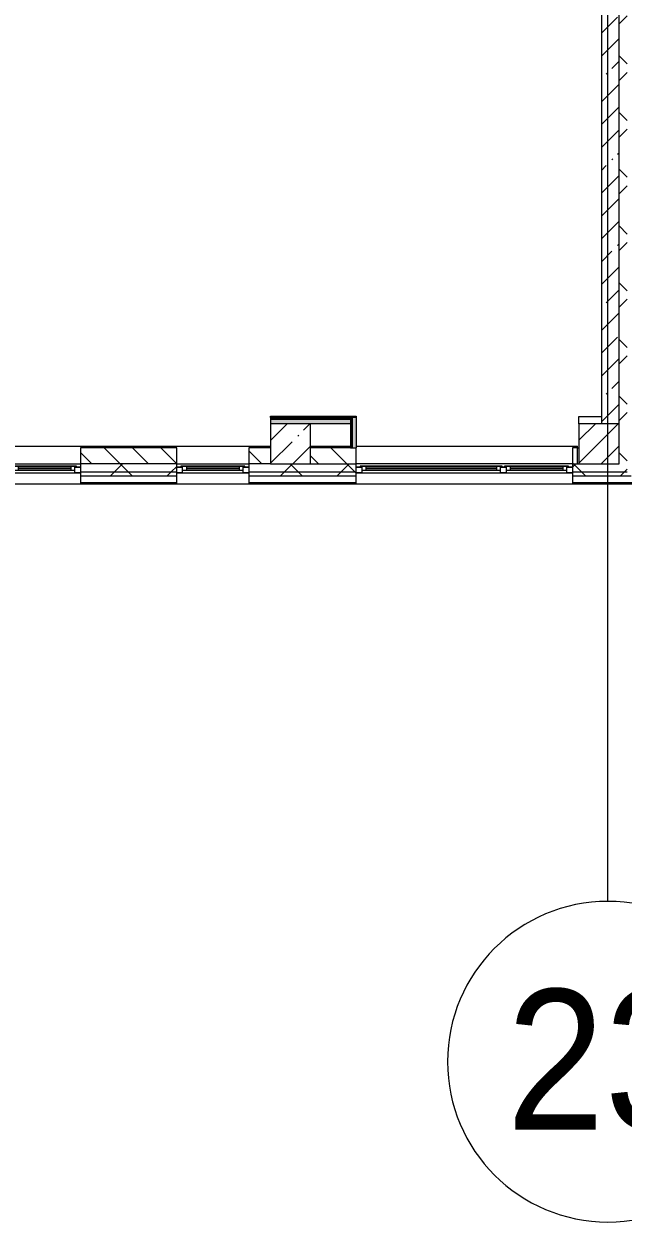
# Model space of a CAD drawing. Header units: millimetres. Extents: x 81633 to 280618, y -8553 to 29000.
# Drawn here: x 222775 to 230252, y -5906 to 9037 of the extents above; entities that cross this region are included whole.
import ezdxf

# ---------------------------------------------------------------- set-up
doc = ezdxf.new("R2010")
doc.units = ezdxf.units.MM
for name, color, linetype, lineweight, true_color in [('A-FLOR-2', 7, 'Continuous', 5, 0xaaaaaa), ('I-WALL-3', 7, 'Continuous', 5, 0xe7e7e7), ('I-WALL-4', 7, 'Continuous', 9, 0xe7e7e7)]:
    doc.layers.add(name, color=color, linetype=linetype, lineweight=lineweight, true_color=true_color)
for name, color, linetype, lineweight in [('A-GLAZ-3', 7, 'Continuous', 5), ('A-WALL', 7, 'Continuous', 9), ('A-WALL-2', 7, 'Continuous', 5), ('I-WALL-5', 7, 'Continuous', 5), ('S-COLS-2', 7, 'Continuous', 5), ('Оси', 7, 'Continuous', 9), ('Оси-1', 7, 'Continuous', 20)]:
    doc.layers.add(name, color=color, linetype=linetype, lineweight=lineweight)
doc.styles.add('Arial_1', font='arial.ttf', dxfattribs={"width": 0.9, "height": 1750})
pattern_1 = [(45, (145501.93, 0), (-353.5534, 353.5534), []), (135, (145501.93, 0), (-353.5534, -353.5534), [])]
pattern_2 = [(135, (145501.93, 0), (-176.7767, -176.7767), [])]
pattern_3 = [(45, (145501.9, 0), (-530.33, 530.33), []), (135, (145501.9, 0), (-530.33, -530.33), [])]

# ---------------------------------------------------------------- blocks, each defined once
blk = doc.blocks.new('BSC_Колонна _Прямоугольная - 500х500-V101-2_3_3_птичка')
at = {"layer": 'S-COLS-2'}
h = blk.add_hatch(dxfattribs=at)
h.set_pattern_fill('FP_76', color=256, style=0, pattern_type=2)
h.set_pattern_definition([(45, (-80600, -3800), (-285.1231, 285.1231), []), (45, (-80314.88, -3800), (-285.1231, 285.1231), [504.031, -100.806, 16.764, -84.042])])
h.paths.add_polyline_path([(-250, -250), (250, -250), (250, 250), (-250, 250)])
for p, q in [((250, 250), (-250, 250)), ((-250, 250), (-250, -250)), ((250, -250), (250, 250)), ((-250, -250), (250, -250))]:
    blk.add_line(p, q, dxfattribs=at)
blk = doc.blocks.new('120_Окно_СКБ_2Ст - 120_Окно_СКБ_2Ст 2700х2500 _мал створка слева_-22808065-2_3_3_птичка')
at = {"layer": 'A-GLAZ-3'}
for p, q in [((-1350, -75), (-1350, -5)), ((-1350, -5), (-1280, -5)), ((1350, -5), (-1350, -5)), ((-1280, -75), (-1350, -75)), ((-1350, -75), (-1300, -75)), ((-1280, -75), (-1300, -75)), ((-1300, -75), (-1300, -85)), ((-1300, -85), (-500, -85)), ((-500, -85), (-1300, -85)), ((-1280, -5), (-1280, -75)), ((-520, -35), (-1280, -35)), ((-1280, -35), (-1280, -75)), ((-1230, -85), (-1230, -35)), ((-1230, -55), (-570, -55)), ((-570, -65), (-1230, -65)), ((-570, -85), (-570, -35)), ((-520, -75), (-520, -5)), ((-520, -5), (-450, -5)), ((-520, -75), (-520, -35)), ((-450, -75), (-520, -75)), ((-500, -75), (-520, -75)), ((-500, -75), (-470, -75)), ((-500, -85), (-500, -75)), ((-450, -75), (-470, -75)), ((-470, -75), (-470, -85)), ((-470, -85), (1300, -85)), ((1300, -85), (-470, -85)), ((-450, -5), (-450, -75)), ((1280, -35), (-450, -35)), ((-450, -35), (-450, -75)), ((-400, -85), (-400, -35)), ((-400, -55), (1230, -55)), ((1230, -65), (-400, -65)), ((1230, -85), (1230, -35)), ((1280, -75), (1280, -5)), ((1280, -5), (1350, -5)), ((1280, -75), (1280, -35)), ((1350, -75), (1280, -75)), ((1300, -75), (1280, -75)), ((1300, -75), (1350, -75)), ((1300, -85), (1300, -75)), ((1350, -5), (1350, -75))]:
    blk.add_line(p, q, dxfattribs=at)
blk = doc.blocks.new('120_Окно_СКБ_1Ст - 120_Окно_СКБ_1Ст 900х2500_h_-19906150-2_3_3_птичка')
at = {"layer": 'A-GLAZ-3'}
for p, q in [((-450, -75), (-450, -5)), ((-450, -5), (-380, -5)), ((450, -5), (-450, -5)), ((-380, -75), (-450, -75)), ((-450, -75), (-400, -75)), ((-380, -75), (-400, -75)), ((-400, -75), (-400, -85)), ((-400, -85), (400, -85)), ((400, -85), (-400, -85)), ((-380, -5), (-380, -75)), ((380, -35), (-380, -35)), ((-380, -35), (-380, -75)), ((-330, -85), (-330, -35)), ((-330, -55), (330, -55)), ((330, -65), (-330, -65)), ((330, -85), (330, -35)), ((380, -75), (380, -5)), ((380, -5), (450, -5)), ((380, -75), (380, -35)), ((450, -75), (380, -75)), ((400, -75), (380, -75)), ((400, -75), (450, -75)), ((400, -85), (400, -75)), ((450, -5), (450, -75))]:
    blk.add_line(p, q, dxfattribs=at)
blk = doc.blocks.new('BSC_Колонна _Прямоугольная - 500х500-V204-2_3_3_птичка')
at = {"layer": 'S-COLS-2'}
h = blk.add_hatch(dxfattribs=at)
h.set_pattern_fill('FP_163', color=256, style=0, pattern_type=2)
h.set_pattern_definition([(45, (-84450, -3800), (-285.1231, 285.1231), []), (45, (-84164.88, -3800), (-285.1231, 285.1231), [504.031, -100.806, 16.764, -84.042])])
h.paths.add_polyline_path([(-118, -250), (250, -250), (250, 250), (-250, 250), (-250, -250)])
for p, q in [((250, 250), (-250, 250)), ((-250, 250), (-250, -250)), ((250, -250), (250, 250)), ((-250, -250), (250, -250))]:
    blk.add_line(p, q, dxfattribs=at)
blk = doc.blocks.new('Ось сетки - D8-29747960-2_3_3_птичка')
at = {"layer": 'Оси-1'}
for start, end in [(360, 180), (180, 360)]:
    blk.add_arc((0, 0), 4, start, end, dxfattribs=at)

msp = doc.modelspace()

# ---------------------------------------------------------------- hatches: boundary and pattern name
at = {"layer": 'A-WALL-2'}
h = msp.add_hatch(dxfattribs=at)
h.set_pattern_fill('FP_80', color=256, style=0, pattern_type=2)
h.set_pattern_definition(pattern_1)
h.paths.add_polyline_path([(230201.9, 3450), (230301.9, 3450), (230301.9, 10250), (230201.9, 10250), (230201.9, 3550)])
h = msp.add_hatch(dxfattribs=at)
h.set_pattern_fill('FP_90', color=256, style=0, pattern_type=2)
h.set_pattern_definition(pattern_2)
h.paths.add_polyline_path([(225581.9, 3550), (225851.9, 3550), (225851.9, 3750), (225581.9, 3750)])
h.paths.add_polyline_path([(224681.9, 3550), (224681.9, 3750), (223481.9, 3750), (223481.9, 3550), (224628.9, 3550)])
h.paths.add_polyline_path([(222581.9, 3550), (222581.9, 3750), (221481.9, 3750), (221481.9, 3550), (222546.9, 3550)])
h = msp.add_hatch(dxfattribs=at)
h.set_pattern_fill('FP_90', color=256, style=0, pattern_type=2)
h.set_pattern_definition(pattern_2)
h.paths.add_polyline_path([(229621.9, 3550), (229681.9, 3550), (229681.9, 3750), (229621.9, 3750)])
h.paths.add_polyline_path([(226921.9, 3550), (226921.9, 3750), (226351.9, 3750), (226351.9, 3550), (226710.8, 3550)])
h = msp.add_hatch(dxfattribs=at)
h.set_pattern_fill('FP_80', color=256, style=0, pattern_type=2)
h.set_pattern_definition(pattern_1)
h.paths.add_polyline_path([(226351.9, 3450), (226921.9, 3450), (226921.9, 3550), (225581.9, 3550), (225581.9, 3450), (225851.9, 3450)])
h.paths.add_polyline_path([(230201.9, 3450), (230201.9, 3550), (229621.9, 3550), (229621.9, 3450), (229833.8, 3450)])
h.paths.add_polyline_path([(222581.9, 3450), (222581.9, 3550), (221201.9, 3550), (221201.9, 3450), (222546.9, 3450)])
h.paths.add_polyline_path([(223481.9, 3450), (224681.9, 3450), (224681.9, 3550), (223481.9, 3550)])
h = msp.add_hatch(dxfattribs=at)
h.set_pattern_fill('FP_80', color=256, style=0, pattern_type=2)
h.set_pattern_definition(pattern_1)
h.paths.add_polyline_path([(230301.9, 3400), (230301.9, 3450), (229621.9, 3450), (229621.9, 3400), (230201.9, 3400)])
h.paths.add_polyline_path([(222546.9, 3400), (222581.9, 3400), (222581.9, 3450), (221201.9, 3450), (221201.9, 3400), (221505.9, 3400)])
h.paths.add_polyline_path([(223481.9, 3400), (224681.9, 3400), (224681.9, 3450), (223481.9, 3450)])
h.paths.add_polyline_path([(226710.8, 3400), (226921.9, 3400), (226921.9, 3450), (225581.9, 3450), (225581.9, 3400), (225669.9, 3400)])
at = {"layer": 'I-WALL-3'}
msp.add_hatch(color=256, dxfattribs=at).paths.add_polyline_path([(226851.9, 4055), (226851.9, 4105), (225851.9, 4105), (225851.9, 4055), (226710.8, 4055)])
at = {"layer": 'I-WALL-4'}
msp.add_hatch(color=256, dxfattribs=at).paths.add_polyline_path([(226876.9, 3750), (226926.9, 3750), (226926.9, 4130), (226876.9, 4130), (226876.9, 3869.5)])
at = {"layer": 'I-WALL-5'}
h = msp.add_hatch(dxfattribs=at)
h.set_pattern_fill('FP_88', color=256, style=0, pattern_type=2)
h.set_pattern_definition([(45, (145501.93, 0), (-285.1231, 285.1231), []), (45, (145787.05, 0), (-285.1231, 285.1231), [504.031, -100.806, 16.764, -84.042])])
h.paths.add_polyline_path([(229981.9, 4050), (230201.9, 4050), (230201.9, 10900), (229981.9, 10900), (229981.9, 4461.2)])
h.paths.add_polyline_path([(229981.9, 11550), (230201.9, 11550), (230201.9, 15150), (229981.9, 15150), (229981.9, 11560.8)])
h = msp.add_hatch(dxfattribs=at)
h.set_pattern_fill('FP_174', color=256, style=0, pattern_type=2)
h.set_pattern_definition(pattern_3)
h.paths.add_polyline_path([(226864.4, 4117.5), (226876.9, 4117.5), (226876.9, 4130), (225851.9, 4130), (225851.9, 4117.5), (226710.8, 4117.5)])
h = msp.add_hatch(dxfattribs=at)
h.set_pattern_fill('FP_174', color=256, style=0, pattern_type=2)
h.set_pattern_definition(pattern_3)
h.paths.add_polyline_path([(226851.9, 4105), (226864.4, 4105), (226864.4, 4117.5), (225851.9, 4117.5), (225851.9, 4105), (226710.8, 4105)])
h = msp.add_hatch(dxfattribs=at)
h.set_pattern_fill('FP_174', color=256, style=0, pattern_type=2)
h.set_pattern_definition(pattern_3)
h.paths.add_polyline_path([(226864.4, 3750), (226864.4, 4105), (226851.9, 4105), (226851.9, 3750)])
h = msp.add_hatch(dxfattribs=at)
h.set_pattern_fill('FP_174', color=256, style=0, pattern_type=2)
h.set_pattern_definition(pattern_3)
h.paths.add_polyline_path([(226864.4, 3750), (226876.9, 3750), (226876.9, 4117.5), (226864.4, 4117.5), (226864.4, 3869.5)])

# ---------------------------------------------------------------- linework, layer by layer
at = {"layer": 'A-FLOR-2'}
for p, q in [((225851.9, 4130), (225851.9, 4145)), ((225851.9, 4145), (226921.9, 4145)), ((226921.9, 4145), (226921.9, 4130)), ((229701.9, 4050), (229701.9, 4140)), ((229701.9, 4140), (229981.9, 4140)), ((229681.9, 3750), (229701.9, 3750))]:
    msp.add_line(p, q, dxfattribs=at)
at = {"layer": 'A-WALL'}
for p, q in [((226864.4, 4117.5), (225851.9, 4117.5)), ((226851.9, 4105), (225851.9, 4105)), ((226851.9, 4105), (226851.9, 4055)), ((226864.4, 3750), (226864.4, 4117.5)), ((226876.9, 3750), (226876.9, 4130)), ((224681.9, 3550), (223481.9, 3550)), ((223481.9, 3450), (224681.9, 3450)), ((225851.9, 3550), (225581.9, 3550)), ((225581.9, 3450), (226921.9, 3450)), ((226351.9, 3550), (226921.9, 3550)), ((229621.9, 3550), (229681.9, 3550)), ((229621.9, 3450), (230301.9, 3450)), ((223481.9, 3400), (224681.9, 3400)), ((223481.9, 3320), (224681.9, 3320)), ((225581.9, 3400), (226921.9, 3400)), ((225581.9, 3320), (226921.9, 3320)), ((229621.9, 3400), (230351.9, 3400)), ((229621.9, 3320), (230431.9, 3320))]:
    msp.add_line(p, q, dxfattribs=at)
at = {"layer": 'A-WALL-2'}
for p, q in [((230201.9, 4050), (230201.9, 4050)), ((223481.9, 3750), (223481.9, 3300)), ((224681.9, 3750), (223481.9, 3750)), ((224681.9, 3300), (224681.9, 3750)), ((225581.9, 3750), (225581.9, 3300)), ((225851.9, 3750), (225581.9, 3750)), ((226851.9, 3750), (226351.9, 3750)), ((226921.9, 3300), (226921.9, 3750)), ((229621.9, 3750), (229621.9, 3300)), ((229681.9, 3750), (229621.9, 3750)), ((229681.9, 3550), (229681.9, 3750)), ((222581.9, 3550), (223481.9, 3550)), ((224681.9, 3550), (225581.9, 3550)), ((229681.9, 3550), (229701.9, 3550)), ((221359.9, 3300), (230451.9, 3300))]:
    msp.add_line(p, q, dxfattribs=at)
at = {"layer": 'I-WALL-5'}
for p, q in [((229981.9, 10900), (229981.9, 4050)), ((230201.9, 4050), (230201.9, 10900)), ((226926.9, 4130), (225851.9, 4130)), ((225851.9, 4130), (225851.9, 4055)), ((225851.9, 4055), (226851.9, 4055)), ((226851.9, 4055), (226851.9, 3750)), ((226926.9, 3750), (226926.9, 4130)), ((221755.5, 3770), (225851.9, 3770)), ((226351.9, 3770), (226851.9, 3770)), ((226851.9, 3750), (226926.9, 3750)), ((226926.9, 3770), (229681.9, 3770)), ((229681.9, 3750), (229681.9, 3770)), ((229621.9, 3550), (226921.9, 3550))]:
    msp.add_line(p, q, dxfattribs=at)
at = {"layer": 'Оси'}
msp.add_line((230061.9, -1906.3), (230061.9, 9979), dxfattribs=at)

# ---------------------------------------------------------------- block references
at = {"layer": 'A-GLAZ-3', "rotation": 180}
for name, p in [('120_Окно_СКБ_1Ст - 120_Окно_СКБ_1Ст 900х2500_h_-19906150-2_3_3_птичка', (223031.9, 3435)), ('120_Окно_СКБ_1Ст - 120_Окно_СКБ_1Ст 900х2500_h_-19906150-2_3_3_птичка', (225131.9, 3435)), ('120_Окно_СКБ_2Ст - 120_Окно_СКБ_2Ст 2700х2500 _мал створка слева_-22808065-2_3_3_птичка', (228271.9, 3435))]:
    msp.add_blockref(name, p, dxfattribs=at)
at = {"layer": 'S-COLS-2'}
for name, p in [('BSC_Колонна _Прямоугольная - 500х500-V101-2_3_3_птичка', (226101.9, 3800)), ('BSC_Колонна _Прямоугольная - 500х500-V204-2_3_3_птичка', (229951.9, 3800))]:
    msp.add_blockref(name, p, dxfattribs=at)
at = {"layer": 'Оси-1', "xscale": 499.9999999999995, "yscale": 499.9999999999995, "zscale": 499.9999999999995}
msp.add_blockref('Ось сетки - D8-29747960-2_3_3_птичка', (230061.9, -3906.3), dxfattribs=at)

# ---------------------------------------------------------------- texts
at = {"layer": 'Оси', "insert": (228798.9, -3003), "char_height": 1750, "width": 3030.379, "attachment_point": 1, "style": 'Arial_1'}
msp.add_mtext('23', dxfattribs=at)

doc.saveas('drawing.dxf')
